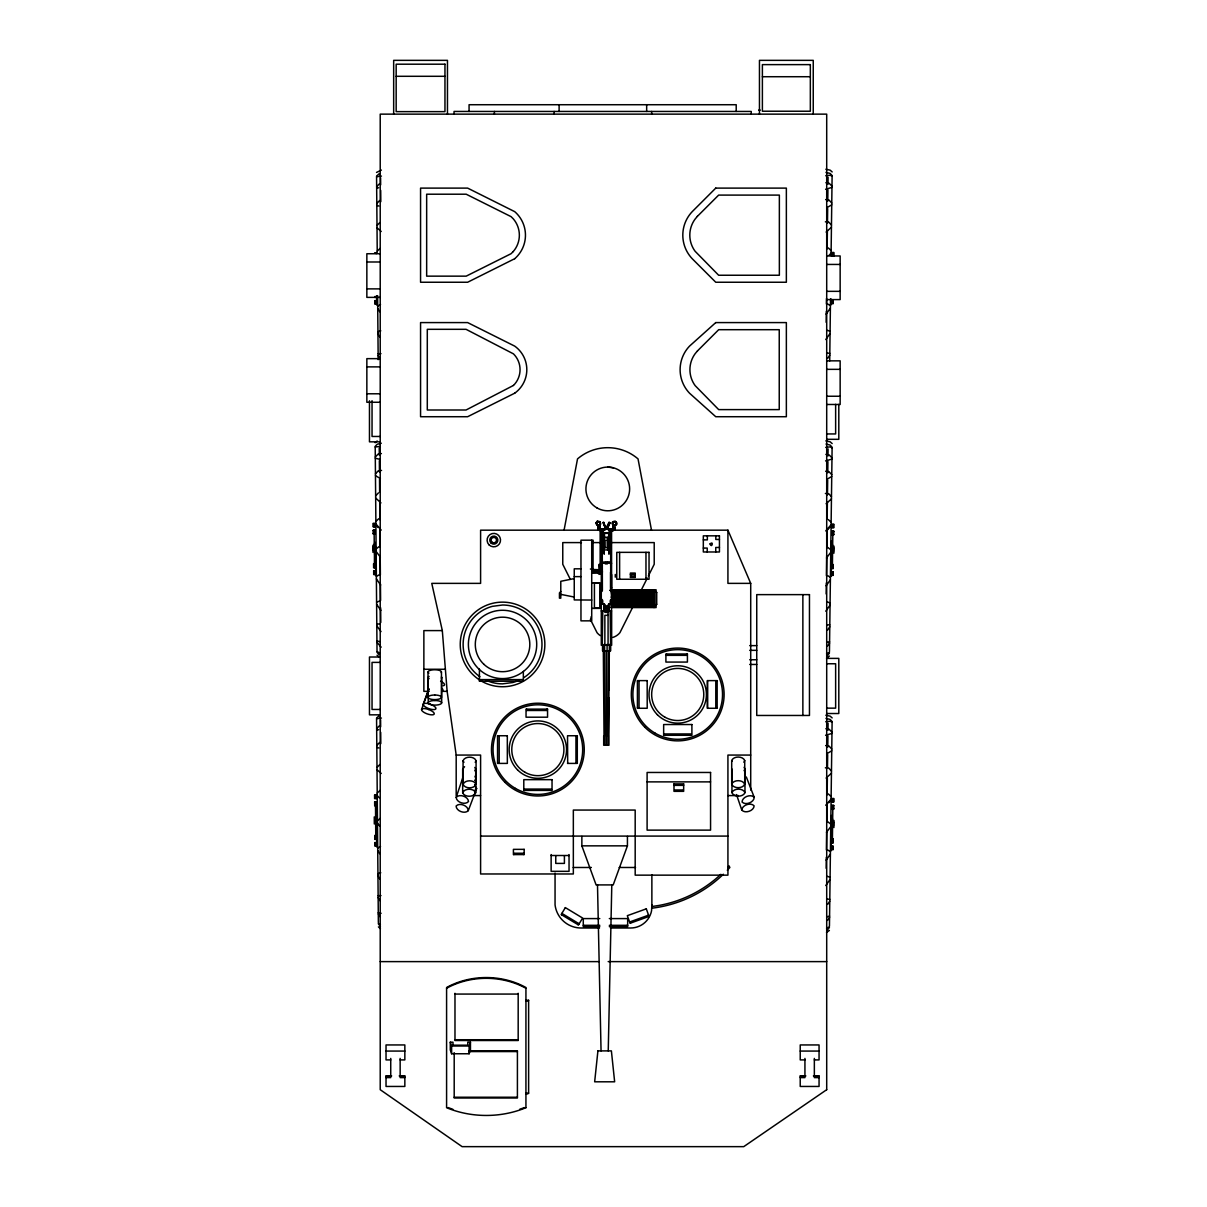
<?xml version="1.0" encoding="UTF-8"?>
<svg xmlns="http://www.w3.org/2000/svg" width="1207" height="1207" viewBox="0 0 1207 1207"><rect width="100%" height="100%" fill="white"/><g stroke="black" fill="none" stroke-linecap="round" stroke-linejoin="round"><path stroke-width="1.5" d="M601.403 573.581L601.403 532.076L600.151 532.076L600.151 566.339L600.151 573.717L601.403 573.717L599.185 573.566M602.037 562.175L601.705 531.14L601.705 562.522L611.255 562.522L611.255 531.14L609.55 530.959L614.725 529.782L615.117 525.196L613.247 524.894L612.568 528.847L600.332 528.847L599.653 524.894L597.601 525.301L598.174 529.782L603.379 530.884L602.037 531.472M602.384 572.224L601.705 563.563L602.052 590.163L600.679 591.521L600.679 599.034A2.052 2.052 0 0 1 602.731 601.071L602.731 604.149L604.722 604.42C602.806 607.996 610.154 607.996 608.253 604.405L610.229 604.149L610.229 601.071A2.052 2.052 0 0 1 612.281 599.034L612.281 591.521L610.923 590.148L610.923 564.393C615.268 559.822 593.572 563.473 605.295 562.854M606.412 735.501L606.427 650.89M605.084 547.646L607.543 547.646L607.498 540.253L605.084 540.253L605.114 547.646M607.679 549.954L607.679 539.967M607.981 549.954L607.981 537.447M610.621 644.402L610.621 650.799L602.534 650.799L602.534 644.402M610.576 572.224L610.576 590.148A1.705 1.705 0 0 0 611.949 591.822L612.281 599.034M610.923 590.163L610.923 564.393M610.908 562.175L611.255 531.14M611.587 598.25L611.587 574.517M636.421 604.662L634.822 607.061L633.977 604.692L634.384 590.208L627.534 590.268L628.953 607.091L630.552 604.692L630.673 590.223L627.534 590.268M637.371 590.148C638.247 612.16 634.565 612.371 635.078 590.178L636.104 590.132L636.919 607.046L638.035 590.193L633.66 590.238L638.035 590.193M637.869 601.237L639.197 607.061M638.503 601.282L638.91 607.061L638.654 590.117L641.943 590.178L641.656 604.647L642.939 607.061M638.986 590.163L638.88 600.286L640.344 607.015L639.997 590.117L638.986 590.163L638.971 600.226L640.072 607.046L641.656 604.647M639.846 601.282L640.253 607.061M641.702 601.192L642.501 607.03L644.055 604.647M643.21 590.283L644.342 590.178L642.727 590.163L643.044 601.192M642.954 601.237L644.282 607.061M643.587 601.282L643.995 607.061L643.738 590.117M646.499 604.632L647.54 607.015L647.193 590.117L646.183 590.163C645.021 611.828 650.332 611.934 649.14 590.178L644.749 590.223L645.549 590.283M647.043 601.282L647.45 607.061M650.135 590.283L651.252 590.178L649.638 590.163C648.491 611.511 653.787 611.708 652.595 590.178L648.219 590.223L649.14 590.178M604.722 606.759L604.722 605.839L608.237 605.839L608.253 606.759M609.55 531.14L609.882 533.343L609.55 530.959M613.412 524.819L612.568 529.028L600.332 529.028L599.487 524.819M616.792 601.297L616.777 604.752L618.135 607.136L619.447 600.362L619.478 590.283L618.814 604.752L617.441 607.136L616.566 590.268L617.788 590.148M629.36 604.767L629.632 607.091L630.235 590.163M634.988 600.301L635.078 590.178M642.622 600.286L642.637 591.898M646.092 591.898L646.499 601.192M649.562 591.898L649.879 601.237M609.882 533.343L602.821 533.343L602.821 531.472M602.821 533.343L603.168 531.14L601.705 531.14M616.913 598.657L616.943 590.253L610.651 590.238M607.725 722.344L607.83 697.902M607.8 735.501L608.237 650.89M618.044 590.268L616.355 590.268L616.309 598.657L616.339 590.148M616.355 590.268L617.562 590.268L617.743 607.136L619.161 604.722M619.478 590.283L617.592 607.136L617.109 601.297L617.848 607.061L617.984 604.737M608.871 697.902L608.569 735.501L609.384 644.402M608.932 690.374L609.233 650.89M826.176 322.314L826.327 311.315M826.418 303.983L826.493 298.476M827.142 248.898L827.383 230.567M827.474 223.235L827.67 208.539M827.761 201.162L827.911 189.876M827.972 184.354L828.077 177.263M826.176 593.965L826.327 582.966M826.418 575.633L826.689 555.431M826.78 548.099L827.021 529.737M827.157 518.723L827.383 502.218M827.474 494.885L827.67 480.19M827.761 472.812L827.911 461.527M827.972 456.005L828.077 448.913M829.707 360.938L830.507 298.883M831.065 255.597L832.106 176.373M831.246 304.662L831.321 299.2M833.705 256.186L833.75 252.459L831.925 252.504M826.176 868.316L826.327 857.317M826.418 849.969L826.659 831.608M826.78 822.435L827.021 804.073M827.142 794.9L827.353 778.394M827.489 767.396L827.67 754.541M827.761 747.148L827.911 735.878M827.972 730.341L828.077 723.249M829.45 651.629L832.106 448.023M831.08 564.65L831.246 551.207M831.291 548.234L831.382 541.113M831.246 576.312L831.321 570.866M831.336 569.553L831.397 564.091M831.548 552.444L831.623 546.982M832.408 565.359L832.815 534.022M833.449 547.525L833.388 551.524L831.563 551.584M833.901 553.198L833.992 546.107M829.45 925.965L832.106 722.374M831.08 839.001L831.246 825.558M831.291 822.586L831.382 815.449M831.246 850.663L831.321 845.202M831.336 843.889L831.397 838.427M831.548 826.795L831.623 821.333M832.408 839.695L832.815 808.373M833.449 821.861L833.388 825.875L831.563 825.92M833.901 827.549L833.992 820.458M612.477 523.959L612.356 522.193L615.54 521.469L616.702 524.562L615.117 525.437M608.237 1050.89L611.798 884.912M375.965 818.165L375.996 822.857M600.679 599.034L601.026 591.822A1.705 1.705 0 0 0 602.384 590.148L602.202 531.216L601.312 531.216L601.282 645.262L611.647 645.262L611.662 610.983L601.267 610.983M832.227 552.052L832.287 547.359M832.227 826.388L832.287 821.695M615.555 607.091L616.008 590.298L614.906 590.148M624.426 607.091L624.562 604.752M627.67 607.091L627.806 604.752M631.804 604.752L631.668 607.091L631.186 590.148M623.008 604.767L622.344 607.121L621.002 596.967M456.171 797.374C456.412 802.399 465.268 805.386 468.512 801.523C468.256 796.514 459.399 793.527 456.171 797.374L463.126 776.689M635.516 604.737L635.304 607.076L634.052 604.647M636.647 607.076L636.843 601.297M640.54 607.061L640.751 604.722M648.672 604.692L647.978 607.046L647.948 604.722M619.327 604.737L620.836 607.121L621.816 590.253L618.889 590.268L620.881 590.253L620.609 607.121L618.95 600.347M612.432 523.974L613.488 525.211A2.127 2.127 0 0 0 616.611 523.355A2.127 2.127 0 0 0 613.428 521.53A2.127 2.127 0 0 0 613.428 525.196L612.643 522.344M374.804 543.603L374.683 544.795L374.804 542.184L374.366 544.629M468.286 810.636C468.225 805.612 459.49 802.308 456.11 806.035C456.171 811.059 464.921 814.363 468.286 810.636L476.644 788.518L474.638 784.625M654.42 604.013L654.013 607.574L654.013 589.785M620.941 604.737C620.67 608.072 621.62 607.8 621.605 604.737M374.457 547.601L374.849 545.428M375.905 815.223L375.679 816.385L375.905 815.193M625.633 604.782L626.071 607.106L626.433 601.312L627.278 607.061L628.817 604.677M564.076 530.175L577.519 458.901A46.424 46.424 0 0 1 638.035 458.901L651.493 530.175M635.863 604.616L635.576 607.046M647.842 607.03L648.461 590.117M649.426 604.586L649.668 607.015L650.422 604.601L650.724 607.046M625.588 604.677L623.974 607.076L625.09 604.632L624.396 590.223L626.75 590.178L627.534 607.046M627.866 590.208L627.821 607.061L626.342 604.707M630.326 604.707L631.367 607.091L632.317 604.632M631.306 600.317C634.173 619.478 633.947 592.32 633.796 590.148M832.196 555.175L832.076 554.058M832.196 829.511L832.076 828.409M613.714 601.388L614.861 607.136L615.6 590.238L612.869 590.329L613.292 604.782L614.438 607.061L612.794 604.707M629.601 607.061L630.175 604.647M615.811 604.752L614.876 607.166L615.464 604.707M463.066 760.682C464.891 755.989 474.245 755.989 476.071 760.682L476.071 784.324C474.245 789.001 464.891 789.001 463.066 784.324L463.066 760.682L463.926 762.371M474.819 767.411L475.694 769.1L475.694 792.743C473.853 797.42 464.499 797.42 462.673 792.743L462.673 769.1L464.574 766.701M463.066 784.324C464.891 779.631 474.245 779.631 476.071 784.324M462.673 792.743C464.499 788.065 473.853 788.065 475.694 792.743M476.071 760.682L475.211 762.371M475.694 769.1L474.819 770.79M731.698 760.546C733.539 755.869 742.893 755.869 744.719 760.546L744.719 784.188C742.893 788.865 733.539 788.865 731.698 784.188L731.698 760.546L731.925 761.421M731.698 784.188C733.539 779.511 742.893 779.511 744.719 784.188M731.955 792.637C733.781 787.96 743.135 787.96 744.975 792.637C743.135 797.314 733.781 797.314 731.955 792.637L731.955 768.995M744.719 760.546L743.844 762.236M744.1 767.305L744.975 768.995L744.1 770.685M597.737 525.784L596.167 522.782L597.224 521.394L600.241 522.269L599.457 525.241M624.547 590.314C628.228 590.102 615.57 590.495 623.597 590.193C623.717 612.055 628.093 612.251 626.75 590.178M622.721 590.178L623.068 607.106L623.597 590.193M616.46 604.722L615.163 607.061L616.717 604.677M628.575 604.722L627.987 607.061M607.966 525.543L608.826 522.465L607.8 525.965M641.475 604.692L640.645 607.03L641.264 590.117M623.808 604.662L622.344 607.136M623.687 601.222L623.974 600.256L624.291 607.046M621.575 601.282L621.439 590.223L623.959 590.148M626.207 607.091L627.202 590.148C632.393 590.223 623.4 590.419 627.202 590.148M615.117 528.138L612.568 530.733M611.949 597.706L611.949 590.374L653.213 590.374L653.213 606.849L611.949 606.849L612.583 590.193L613.654 590.148L613.684 598.536M645.383 601.207L645.685 590.178L641.294 590.223L642.094 590.283M630.476 601.222L630.492 604.662L631.91 607.076L632.815 604.677L632.543 590.148L631.291 590.253L632.604 607.061L634.158 604.677L634.128 601.237M637.869 604.677L639.438 607.046L640.298 601.207M642.954 604.677L644.523 607.046L645.217 601.252L645.157 604.632L646.665 607.03L647.495 601.207M648.612 604.632L650.09 607.046L650.98 604.647M611.24 607.166L612.04 601.342M452.987 1045.292L452.987 1042.199L450.286 1042.199L450.286 1049.939L451.629 1053.756L469.116 1053.756L469.116 1046.016L470.458 1042.199L467.773 1042.199L467.773 1045.292M469.116 1053.756L470.458 1049.939L470.458 1042.199M423.265 704.149L428.817 688.88M421.575 709.399L428.998 689.046M627.429 836.436L627.429 845.851L613.201 884.912L596.107 884.912L581.865 845.851L581.865 836.436M608.826 522.646L609.897 522.978L607.845 527.55L605.114 527.414L603.274 522.284L604.994 525.543M607.845 527.55L609.897 522.812M633.298 606.005L619.915 632.694A14.831 14.831 0 0 1 612.779 637.447M640.826 590.977L646.68 579.3M648.355 575.965L654.209 564.288L654.209 542.592L611.285 542.592M610.576 564.393L611.255 563.563M561.587 914.77L562.281 913.624M578.047 924.713L578.741 923.551M830.054 333.479L825.799 339.559M830.054 605.129L825.799 611.21M830.054 879.465L825.799 885.546M597.148 521.243L596.545 524.426M827.73 358.343L829.782 355.084M827.73 629.994L829.782 626.735M827.73 904.345L829.782 901.071M830.386 308.102L826.131 314.167M830.386 579.752L826.131 585.817M830.386 854.103L826.131 860.169M827.519 646.077L829.571 643.09M827.519 920.428L829.571 917.441M476.644 788.518L475.241 789.785M830.748 552.338L826.493 557.996M830.748 826.689L826.493 832.332M597.299 521.53A2.127 2.127 0 0 1 600.482 523.355A2.127 2.127 0 0 1 597.299 525.196A2.127 2.127 0 0 1 597.299 521.53L596.167 522.782M656.714 604.315L654.405 606.095L654.405 590.691L656.714 592.456L656.714 604.315L654.405 606.095M607.664 526.101L606.487 526.931L605.16 525.784M827.383 655.612L829.435 653.108M827.383 929.948L829.435 927.444M825.769 530.929L831.11 524.758M825.769 805.265L831.11 799.094M376.795 203.53L379.617 200.528M375.452 473.838L378.274 470.836L381.548 470.428M376.795 745.488L379.617 742.486M827.746 529.647L829.978 527.021M828.862 802.685L831.095 800.06M376.644 186.647L379.466 183.826M375.302 456.955L378.123 454.119L381.397 453.56M376.644 728.606L379.466 725.769M376.991 225.528L379.813 222.571M375.649 495.836L378.47 492.878M376.991 767.486L379.813 764.529M829.058 255.341L831.11 253.108M560.787 591.46L559.445 592.924L559.445 598.174L560.787 598.174L560.787 581.291L574.245 578.591M727.836 867.184L729.058 865.902L729.843 867.486A123.883 123.883 0 0 1 727.308 870.247M376.554 176.041L379.375 173.582M375.211 446.349L377.203 444.251L381.306 443.225M376.554 717.999L379.375 715.54M826.116 232.076L831.442 227.233M826.116 503.726L831.442 498.883M826.116 778.077L831.442 773.219M603.153 529.088L603.334 533.011L603.334 528.922M377.218 251.147L380.039 248.446M375.875 521.454L378.696 518.754M377.218 793.105L380.039 790.404M829.39 656.065L826.523 658.147M829.39 930.416L826.523 932.498M376.524 172.435L381.397 170.066M375.181 442.728L377.172 440.993M378.938 546.696L376.116 548.944M380.296 818.346L377.459 820.594M646.183 590.163L646.892 590.283M649.638 590.163L650.362 590.283M642.727 590.163L643.437 590.283M826.795 207.755L831.729 204.828M826.795 479.405L831.729 476.478M826.795 753.756L831.729 750.814M380.537 304.481L377.7 306.14M379.194 574.788L376.358 576.448M380.537 846.439L377.7 848.099M607.453 526.373L605.793 526.584M829.45 652.444L826.584 653.847M829.45 926.78L826.584 928.183M474.683 780.446L476.041 779.119L475 776.252M380.778 330.839L377.927 331.774M379.42 601.146L376.584 602.082M380.778 872.797L377.927 873.732M600.347 522.209L599.607 525.467L600.739 523.989M376.554 176.705L381.442 176.101M375.211 447.012L380.099 446.409M376.554 718.663L381.442 718.059M825.603 189.273L831.955 187.417M825.603 460.923L831.955 459.082M825.603 735.259L831.955 733.418M645.911 607.046L645.851 590.117M380.974 353.636L378.123 353.787M379.632 623.944L376.78 624.094M380.974 895.594L378.123 895.745M829.586 641.822L826.72 642.456M829.586 916.158L826.72 916.807M618.361 590.314L620.881 590.148M630.114 590.193L634.384 590.208M639.438 607.046L639.755 601.161M644.523 607.046L645.006 590.117M629.601 921.997L648.581 915.178M603.274 522.45L604.134 522.465M616.686 522.722L616.355 524.381M641.943 590.178L637.552 590.223L638.654 590.117M645.685 590.178L644.553 590.283M652.595 590.178L651.478 590.283M612.568 530.884L613.639 530.597M616.008 590.298L614.227 590.314M616.943 590.208L615.676 590.314M379.783 641.641L376.931 640.977M381.125 913.292L378.274 912.628M651.871 906.532L658.992 905.446A122.224 122.224 0 0 0 720.866 874.321M832.196 545.519L832.121 543.029L832.558 545.458M832.196 819.855L832.121 817.365L832.558 819.809M624.396 590.223L627.006 590.238M825.769 175.754L830.099 175.226L832.106 176.207M825.769 447.405L830.099 446.877L832.106 447.857M825.769 721.741L830.099 721.213L832.106 722.193M829.797 353.274L826.961 353.108M829.797 624.924L826.961 624.758M829.797 899.275L826.961 899.109M376.659 187.93L378.666 187.794M375.317 458.222L380.22 459.429M376.659 729.873L378.666 729.752M635.576 590.298L636.029 590.148M639.469 590.283L639.921 590.117M646.665 590.283L647.118 590.117M648.008 590.283L648.898 590.238M615.51 590.359L612.869 590.329M591.777 573.25L598.28 573.069M831.91 253.048L833.75 253.002M831.895 254.375L833.72 254.315M831.879 255.688L833.705 255.643M831.306 300.075L833.132 300.03L833.086 303.742L831.261 303.802M831.276 301.976L833.102 301.931M831.261 303.274L833.086 303.229M831.925 524.155L833.75 524.11L833.705 527.836L831.879 527.881M831.91 524.698L833.75 524.653M831.895 526.026L833.72 525.965M831.879 527.338L833.705 527.293M831.834 530.989L833.66 530.944L833.615 534.927L831.774 534.973M831.834 531.261L833.66 531.216M831.804 532.845L833.645 532.8M831.789 534.173L833.615 534.113M831.789 534.445L833.615 534.384M831.789 534.716L833.615 534.671M831.608 547.857L833.449 547.812M831.608 548.4L833.433 548.355M831.593 549.713L833.418 549.668M831.578 551.026L833.403 550.98M831.397 564.574L833.222 564.529L833.177 568.633L831.336 568.678M831.397 564.967L833.222 564.906M831.382 565.132L833.222 565.042M831.382 565.48L833.207 565.434L831.382 565.525M831.367 566.46L833.207 566.355M831.367 566.852L833.192 566.747M831.351 567.758L833.192 567.682M833.177 568.059L831.351 568.15L833.177 568.241M831.306 571.726L833.132 571.68L833.086 575.392L831.261 575.452M831.291 572.299L833.132 572.193M831.276 573.627L833.102 573.581M831.261 574.924L833.086 574.879M831.925 798.506L833.75 798.461L833.705 802.172L831.879 802.217M831.91 799.049L833.75 799.004M831.895 800.362L833.72 800.316M831.879 801.674L833.705 801.629M831.834 805.341L833.66 805.28L833.615 809.278L831.774 809.324M831.834 805.597L833.66 805.552M831.819 805.869L833.66 805.823M831.804 807.181L833.645 807.136M831.789 808.509L833.615 808.449M831.789 808.781L833.615 808.72M831.789 809.052L833.615 809.007M831.608 822.193L833.449 822.148M831.608 822.736L833.433 822.691M831.593 824.064L833.418 824.004M831.578 825.377L833.403 825.332M831.397 838.91L833.222 838.865L833.177 842.969L831.336 843.014M833.222 839.257L831.397 839.438L833.222 839.423M831.382 839.861L833.207 839.77M831.367 840.796L833.207 840.691M831.367 841.188L833.192 841.083M831.351 842.109L833.192 842.018M831.351 842.456L833.177 842.411L831.351 842.622M831.306 846.062L833.132 846.016L833.086 849.743L831.261 849.788M831.291 846.635L833.132 846.545M831.276 847.963L833.102 847.918M622.903 597.043L625 596.997M623.159 602.715L625.256 602.67L625.12 599.834M633.313 597.012L635.817 596.952M636.934 596.997L639.423 596.952M640.842 596.982L643.316 596.937L643.376 602.595M644.583 596.982L647.058 596.937L647.118 602.595L640.887 602.64L640.872 599.804M648.023 596.982L650.513 596.937L650.573 602.595L648.084 602.64L648.053 599.804M651.493 596.982L653.983 596.937M628.711 602.655L626.297 602.7L626.131 597.027M632.302 602.64L629.813 602.685L629.752 599.849M654.043 602.595L651.554 602.64L651.524 599.804M618.437 597.088L620.202 597.043M618.452 602.761L620.217 602.731L620.217 599.894M611.255 597.103L613.729 597.073M617.471 597.058L614.997 597.088L615.087 602.746L617.577 602.715L617.516 599.894M613.835 602.746L611.346 602.776L611.3 599.939M620.956 590.253L621.846 590.253M396.168 76.297L444.961 76.297M762.386 76.72L810.335 76.72M758.63 110.109L760.244 110.109M380.296 253.742L366.853 253.742L366.853 297.375L380.296 297.375M826.704 255.959L840.147 255.959L840.147 299.592L826.704 299.592M366.853 261.994L380.296 261.994M826.704 264.439L840.147 264.439M366.853 288.88L380.296 288.88M826.704 291.34L840.147 291.34M380.296 358.645L366.853 358.645L366.853 402.263L380.296 402.263M826.704 360.848L840.147 360.848L840.147 404.481L826.704 404.481M366.853 366.883L380.296 366.883M826.704 369.342L840.147 369.342M366.853 393.784L380.296 393.784M826.704 396.243L840.147 396.243M826.704 433.947L835.636 433.947L835.636 404.36M380.22 436.466L372.043 436.466L372.043 400.694M826.704 439.318L838.805 439.318L838.805 404.405M380.22 441.837L369.463 441.837L369.463 400.799M598.642 530.175L480.597 530.175L480.597 583.373L431.774 583.373L442.32 630.597L447.133 691.339L456.186 755.069L456.186 795.579M613.639 530.175L727.927 530.175L750.709 583.373L750.709 790.057M609.897 531.472L610.908 531.472M603.153 533.011L609.716 533.011L609.55 528.922L609.55 533.011M604.088 537.447L608.75 537.447M603.922 537.537L609.701 537.688L608.947 540.555M608.947 539.122L609.701 539.122M719.447 539.469L715.811 539.469L715.811 535.833M703.319 539.876L707.347 539.876L707.347 535.833M608.841 541.219L610.033 541.219L610.033 544.538L608.841 544.538M591.717 541.521L593.059 541.521M608.841 541.852L610.033 541.852M581.427 542.592L562.764 542.592L562.764 564.288L570.292 579.3M592.622 542.592L600.09 542.592M608.841 542.878L610.033 542.878M608.841 543.904L610.033 543.904M719.447 547.465L715.751 547.465L715.751 551.976M703.319 548.069L707.227 548.069L707.227 551.976M604.088 549.954L608.75 549.954L608.796 533.313M607.332 562.854L611.255 562.854M580.959 568.814L574.245 568.814L574.245 599.924L591.717 600.045M590.374 569.025L593.059 569.116M598.355 570.232L599.185 570.232M598.355 570.67L599.185 570.67M591.777 571.696L598.28 571.696M598.355 571.68L599.185 571.68M598.355 572.676L599.185 572.676M598.355 573.069L599.924 573.219M630.371 574.396L635.214 574.396M630.522 576.056L635.063 576.056L635.063 577.399M574.245 576.629L580.959 576.629M630.371 577.399L635.214 577.399L635.214 573.053L630.371 573.053L630.522 577.399M646.273 577.912L647.118 577.912M591.717 582.845L599.788 582.845L599.788 608.388L591.717 608.388M595.76 583.222L599.788 583.222M750.709 583.373L727.927 583.373L727.927 530.175M601.312 587.658L602.202 587.658M611.572 587.658L610.682 587.658L610.682 531.216L611.572 531.216L611.587 598.385M611.149 589.785L656.095 589.785L656.095 607.574L611.149 607.574M656.714 592.456L654.405 590.691M601.312 604.224L603.862 604.224M608.962 604.224L611.511 604.224M603.802 607.543L609.037 607.528M595.76 608.026L599.788 608.026M604.149 608.132L608.63 608.132L608.63 609.218L604.149 609.218M608.072 612.371L604.858 612.371L604.858 610.983M608.072 615.314L604.858 615.314L604.858 645.262M442.32 630.597L423.868 630.597L423.868 691.339L429.224 691.339M749.743 645.624L756.744 645.624M749.743 650.332L756.744 650.332M609.309 650.89L603.334 650.89L604.028 735.501M380.22 657.015L369.463 657.015L369.463 714.831L380.22 714.831M826.704 658.388L838.805 658.388L838.805 713.518L826.704 713.518M749.743 659.746L756.744 659.746M380.22 662.387L372.043 662.387L372.043 709.46L380.22 709.46M826.704 663.759L835.636 663.759L835.636 708.147L826.704 708.147M749.743 664.453L756.744 664.453M423.868 669.266L445.383 669.266M637.417 681.035L639.046 681.035L639.046 707.845L637.417 707.845M717.154 681.231L715.796 681.231L715.796 707.649L717.154 707.649M441.762 691.339L447.133 691.339M497.556 736.179L499.185 736.179L499.185 762.975L497.556 762.975M577.293 736.361L575.95 736.361L575.95 762.794L577.293 762.794M456.186 755.069L480.597 755.069L480.597 873.974L573.34 873.974L573.34 810.063L635.184 810.063L635.184 875.15L727.927 875.15L727.927 755.069L750.709 755.069M567.531 763.412L577.293 763.412L577.293 735.742L567.531 735.742L567.697 763.412M647.103 781.88L710.561 781.88M673.989 783.901L683.66 783.901M673.989 785.365L683.66 785.365M473.084 795.579L480.597 795.579M727.927 795.579L738.367 795.579M480.597 836.089L727.927 836.089M581.865 845.851L627.429 845.851M551.131 855.507L569.04 855.507M573.204 867.486L591.355 867.486M619.191 867.486L635.531 867.486M599.788 918.587L583.283 918.587L583.283 926.659L599.788 926.659M609.324 918.587L627.67 918.587L627.67 926.659L609.324 926.659M583.283 925.316L599.788 925.316M609.324 925.316L627.67 925.316M599.472 928.002L581.14 928.002A26.267 26.267 0 0 1 555.054 904.873L555.054 873.099M610.47 928.002L630.627 928.002A21.319 21.319 0 0 0 651.569 910.727L651.871 904.873M380.22 961.617L598.747 961.617M608.177 961.617L826.704 961.617M454.979 994.07L518.18 994.07M525.935 1000.286L528.621 1000.286L528.621 1093.18A2.173 1.237 0 0 1 525.935 1093.934M454.979 1039.74L518.18 1039.74M452.987 1045.187L467.773 1045.187M450.286 1042.199L451.629 1046.016L469.116 1046.016M469.07 1050.799L517.411 1050.799L517.411 1098.008L454.194 1098.008L454.194 1052.655M386.029 1051.071L404.843 1051.071M800.226 1051.071L819.055 1051.071M469.07 1051.569L517.411 1051.569M390.736 1059.912L386.029 1059.912L386.029 1044.945L404.843 1044.945L404.843 1059.912L400.151 1059.912M804.933 1059.912L800.226 1059.912L800.226 1044.945L819.055 1044.945L819.055 1059.912L814.348 1059.912M391.672 1075.905L386.029 1075.905L386.029 1086.451L404.843 1086.451L404.843 1075.905L399.2 1075.905M805.869 1075.905L800.226 1075.905L800.226 1086.451L819.055 1086.451L819.055 1075.905L813.397 1075.905M386.029 1076.101L390.736 1076.101M400.151 1076.101L404.843 1076.101M800.226 1076.101L804.933 1076.101M814.348 1076.101L819.055 1076.101M386.029 1077.61L390.736 1077.61L390.736 1058.403M404.843 1077.61L400.151 1077.61L400.151 1058.403M800.226 1077.61L804.933 1077.61L804.933 1058.403M819.055 1077.61L814.348 1077.61L814.348 1058.403M525.935 1093.18L528.621 1093.18M454.194 1097.238L517.411 1097.238M617.562 590.268L618.814 590.283M619.116 590.268L616.536 590.253M609.686 590.404L612.266 590.314L612.432 598.642M591.777 570.126L598.28 570.292M376.433 253.002L374.592 252.957L376.433 253.561M376.81 296.605L374.985 296.515L374.985 297.465L376.825 297.525M374.985 296.907L376.81 297.133M376.84 300.573L375.015 300.528L375.045 304.239L376.886 304.3M375.015 301.041L376.856 301.147M375.03 302.353L376.856 302.399M375.03 302.414L376.871 302.474M375.045 303.666L376.871 303.772M375.075 523.31L373.25 523.265L373.28 526.976L375.121 527.037M373.25 523.808L375.09 523.853M373.265 525.12L375.09 525.181M373.28 526.433L375.105 526.493M375.136 530.145L373.31 530.099L373.34 534.082L375.181 534.128M373.31 530.356L375.151 530.416M373.31 530.627L375.151 530.688M373.325 531.94L375.151 532M373.34 533.268L375.166 533.328M373.34 533.524L375.166 533.6M373.34 533.811L375.181 533.871M373.461 546.952L375.286 547.012M373.461 547.51L375.302 547.556L375.332 551.599M373.476 548.823L375.302 548.868M373.491 550.136L375.317 550.181M375.317 550.739L373.491 550.679L373.461 546.665M375.437 563.729L373.612 563.669L373.642 567.773L375.468 567.833M373.612 564.061L375.437 564.288M373.612 564.589L375.452 564.68M373.627 565.887L375.452 566.008M373.642 566.822L375.468 566.913M373.642 567.215L375.468 567.305M373.642 567.381L375.468 567.441M375.498 570.881L373.672 570.836L373.702 574.547L375.528 574.607M373.672 571.349L375.513 571.454M373.687 572.646L375.513 572.782M373.702 573.974L375.528 574.079M376.433 794.96L374.592 794.915L374.623 798.627L376.463 798.687M374.608 795.458L376.433 795.504M374.608 796.771L376.448 796.831M374.623 798.083L376.448 798.144M376.493 801.795L374.653 801.75L374.698 805.733L376.524 805.778M374.653 802.006L376.493 802.067M374.668 802.278L376.493 802.338M374.668 803.59L376.509 803.651M374.683 804.918L376.509 804.978M374.683 805.175L376.524 805.235M374.683 805.461L376.524 805.522M376.629 818.663L374.804 818.602L374.834 822.329L376.675 822.389M374.804 819.161L376.644 819.206M374.819 820.473L376.659 820.519M374.834 821.786L376.659 821.831M376.78 835.38L374.955 835.319L374.985 839.423L376.825 839.484M374.955 835.712L376.78 835.772L374.955 835.847M374.955 836.24L376.795 836.33M374.97 837.145L376.795 837.266M374.97 837.537L376.81 837.658M374.985 838.865L376.81 838.956M374.985 839.046L376.81 839.091M376.84 842.531L375.015 842.486L375.045 846.198L376.886 846.258M375.03 844.297L376.871 844.432M375.045 845.624L376.871 845.73M591.777 569.448L598.28 569.689L598.28 573.597M379.888 653.017L377.022 651.599M638.895 590.223L639.695 590.283M635.003 590.238L635.802 590.298M631.291 590.253L632.453 590.148M623.446 590.314L619.04 590.148M614.574 590.314L615.132 598.536M646.665 607.03L646.952 601.161M643.225 607.03L643.497 601.161M825.377 221.816L828.666 222.058L831.472 225.03M825.377 493.467L828.666 493.708L831.472 496.68M825.377 767.803L828.666 768.059L831.472 771.017M613.835 607.091L612.779 601.267M633.162 607.061L633.886 601.282M615.872 607.061L616.204 601.192M825.663 199.593L828.953 200.015L831.759 203.017M825.663 471.243L828.953 471.665L831.759 474.683M825.663 745.579L828.953 746.017L831.759 749.019M607.785 467.079L613.443 467.818M602.731 604.149L604.722 604.42M625.437 607.106L625.618 590.178M825.89 182.74L829.164 183.313L831.97 186.15M825.89 454.39L829.164 454.964L831.97 457.8M825.89 728.726L829.164 729.3L831.97 732.136M560.787 594.372L574.245 597.058M826.026 172.39L830.129 173.431L832.106 175.543M826.026 444.04L830.129 445.081L832.106 447.193M826.026 718.391L830.129 719.432L832.106 721.53M825.86 169.221L830.175 170.172L832.166 171.937M830.084 331.261L827.248 330.311M825.86 440.872L830.175 441.837L832.166 443.588M830.084 602.912L827.248 601.961M825.86 715.223L830.175 716.173L832.166 717.924M830.084 877.263L827.248 876.312M597.782 525.196L598.31 529.707L600.332 530.884M599.321 530.461L600.332 530.733M609.897 522.978L609.248 522.148M376.81 205.326L378.832 206.05M375.468 475.633L380.386 478.591M376.81 747.284L378.832 748.008M830.416 305.643L827.595 303.968M830.416 577.293L827.595 575.618M830.416 851.629L827.595 849.954M561.874 913.382L579.149 923.793M378.364 923.249L380.401 924.637M377.006 227.731L381.216 231.488M375.664 498.038L380.959 502.912M377.006 769.689L381.216 773.446M830.778 549.788L827.957 547.525M830.778 824.14L827.957 821.861M381.156 647.178L376.946 642.26M828.319 247.933L831.14 250.649M828.319 519.583L831.14 522.299M828.319 793.919L831.14 796.635M377.052 655.235L379.089 657.091M378.41 926.885L380.431 928.741M375.89 523.913L381.201 530.114M377.248 795.564L379.27 797.812M381.02 631.593L376.795 625.89M375.905 524.879L378.123 527.504M377.037 652.263L379.058 654.782M378.379 923.913L380.416 926.433M605.522 526.554L604.994 525.362M380.839 610.38L376.614 604.285M380.371 557.166L376.146 551.508M380.612 585.003L376.388 578.922M377.489 823.159L379.526 825.95M754.209 797.299C750.799 793.602 742.079 796.982 742.064 802.006C745.473 805.718 754.194 802.338 754.209 797.299L746.318 776.961M378.289 913.91L380.326 916.898M741.792 810.063C745.036 813.91 753.892 810.893 754.119 805.869C750.875 802.036 742.018 805.054 741.792 810.063L736.511 794.568M377.731 308.615L379.767 311.783M377.731 850.573L379.767 853.741M378.138 355.597L380.19 358.871M378.138 897.54L380.19 900.814M377.957 333.992L379.994 337.326M377.957 875.935L379.994 879.284M590.359 619.342L597.058 632.694A14.831 14.831 0 0 0 600.271 635.591M603.062 522.812L605.114 527.55M648.144 915.328L648.597 916.596M630.054 921.846L630.507 923.114M649.954 604.632L650.769 607.03M635.395 604.647L636.919 607.046L637.568 601.267M623.25 604.662L624.14 607.091L623.672 604.752M628.319 604.677L629.315 607.061L629.028 590.163M624.819 604.782L625.528 607.121L624.924 604.677M462.673 769.1L462.885 769.975M628.5 604.767L629.073 607.106M374.698 554.315L374.532 553.651M376.041 825.965L375.875 825.301M632.242 604.752L632.724 607.091M630.899 604.752L631.367 607.091M621.786 600.286L622.556 607.106L622.103 604.798M620.594 604.752L621.062 607.091M635.938 604.737L636.345 607.076M634.595 604.737L635.003 607.076M619.915 604.737L620.323 607.121L619.659 590.268M374.653 551.207L374.426 549.773L374.426 564.514M611.346 591.566L611.768 595.126M649.426 601.161L649.321 590.117M642.743 607.015L642.396 590.117M635.093 607.03L634.867 601.177M632.679 604.616L632.86 607.046L633.117 601.312M615.419 607.046L615.208 601.192M610.727 600.317L610.772 604.722M597.495 884.912L601.056 1050.89M635.848 599.788L635.893 602.625L633.388 602.67L633.358 599.834M627.987 597.012L628.017 599.834M627.233 596.952L627.278 599.788M628.153 593.678L628.228 600.392M644.598 599.804L644.629 602.64M639.454 599.773L639.484 602.61L636.994 602.655L636.964 599.819M611.843 598.778L611.768 590.389L611.723 604.737M611.662 601.388L611.693 604.828M380.582 177.776L380.658 184.867M380.703 190.404L380.809 201.675M379.239 448.084L379.315 455.175M379.36 460.697L379.451 471.982M379.526 479.36L379.632 492.23M379.722 501.403L379.873 519.734M379.964 528.907L380.13 547.269M380.205 556.457L380.371 574.819M380.446 583.977L380.597 600.482M380.658 607.83L380.793 622.51M376.569 176.871L377.233 252.323M377.61 295.624L378.183 359.656M376.81 295.7L376.825 298.401M376.84 299.713L376.886 305.175M380.582 719.734L380.658 726.825M380.703 732.347L380.809 743.633M375.211 447.178L377.022 650.784M375.95 547.344L375.981 550.437M375.633 550.377L375.754 563.805M375.437 563.247L375.483 568.708M375.498 570.021L375.543 575.467M376.569 718.829L378.364 922.435M376.825 803.877L376.961 819.04M376.991 822.027L377.097 835.455M374.14 533.177L374.276 547.495M376.509 804.36L376.524 806.382M376.629 817.788L376.675 823.249M376.78 834.897L376.825 840.359M376.84 841.671L376.886 847.118M375.498 804.828L375.769 836.164M372.918 545.262L372.978 552.353M374.261 816.913L374.321 824.004M614.393 590.223L614.574 607.121L614.589 604.828M613.428 590.374L613.473 598.763M613.231 590.253L614.303 607.136L613.337 601.312M604.994 735.501L604.586 644.402M651.931 590.117L651.011 607.015L650.664 590.117M652.127 601.252L651.433 607.046L651.403 601.282M616.717 590.193L616.732 598.581M612.583 590.193L612.598 598.581M634.761 590.132L634.761 600.196M813.246 114.137L813.246 60.35L759.459 60.35L759.459 114.137M802.866 594.629L802.866 715.464M751.237 114.137L751.237 111.451L454.043 111.451L454.043 114.137M744.975 768.995L744.975 792.637M736.21 111.451L736.21 104.722L469.07 104.722L469.07 111.451M707.558 680.612L707.558 708.268M691.279 735.289L691.279 733.947L664.272 733.947L664.272 735.289M686.783 653.998L686.783 655.341L666.52 655.341L666.52 653.998M683.66 783.856L683.66 791.339L673.989 791.339L673.989 783.856M682.951 791.339L682.951 789.982L674.713 789.982L674.713 791.339M651.871 874.773L651.871 908.192A123.883 123.883 0 0 0 723.355 874.245M651.659 111.451L651.659 114.137M646.665 104.722L646.665 111.451M645.971 552.353L645.971 579.254M627.202 925.316L627.202 926.659M619.613 552.353L619.629 579.254M615.268 574.457L615.268 577.157M611.994 589.967L611.994 598.687M611.994 602.157L611.994 607.393M611.511 603.696L611.511 610.998M610.636 645.262L610.139 610.983M610.304 644.402L610.304 650.799M608.962 533.343L608.962 554.179L608.66 533.343M608.962 603.772L609.037 611.21L603.802 611.21L603.862 603.772M608.947 736.089L608.947 745.247L603.696 745.247L603.696 736.089M608.735 610.968L608.735 607.212L603.922 607.212L603.922 610.968M608.072 610.983L608.072 645.262M608.011 736.089L608.011 745.247M607.679 537.447L607.815 549.954M607.543 540.253L607.543 547.646M607.332 562.522L607.332 563.88L605.295 563.88L605.295 562.522M607.091 644.402L607.091 650.799M606.412 736.089L606.412 745.247M604.798 736.089L604.798 745.247M604.481 533.313L604.481 537.462M604.164 533.313L604.209 554.179L603.953 533.313M602.776 610.983L602.263 645.262M602.851 644.402L602.851 650.799M599.924 573.566L599.185 564.273L599.185 574.396M594.417 582.845L594.417 608.388M593.059 569.81L593.059 540.178L580.959 540.178L580.959 620.851L591.717 620.851L591.717 540.178M591.083 616.807L591.083 620.851M583.766 925.316L583.766 926.659M569.04 854.556L569.04 871.333L551.131 871.333L551.131 854.556M564.408 856.05L564.408 863.412L555.763 863.412L555.763 856.05M559.113 104.722L559.113 111.451M554.134 111.451L554.134 114.137M551.418 790.419L551.418 789.076L524.411 789.076L524.411 790.419M546.937 709.128L546.937 710.485L526.659 710.485L526.659 709.128M523.808 854.586L523.808 853.243L513.79 853.243L513.79 854.586M523.34 671.364L523.34 681.231L479.405 681.231L479.405 669.266M523.114 681.231L523.114 679.601L479.647 679.601L479.647 681.231M518.18 993.301L518.18 1040.509L454.979 1040.509L454.979 993.301M494.387 111.451L494.387 114.137M451.629 1046.016L451.629 1053.756M447.465 114.137L447.465 60.35L393.663 60.35L393.663 114.137M441.671 677.549L441.671 702.821M441.46 672.027L441.46 697.299M428.229 677.549L428.229 702.821M428.002 672.027L428.002 697.299M524.396 1107.558A88.307 72.616 0 0 1 519.689 1109.278M452.836 1109.278A88.307 72.616 0 0 1 448.129 1107.558M446.59 988.277A71.062 58.434 0 0 1 525.935 988.277M528.621 1000.286A2.173 1.237 0 0 1 525.935 1001.056M523.717 677.7A39.424 39.424 0 0 0 502.55 605.009L492.35 606.352A39.424 39.424 0 0 0 479.948 676.735M519.221 680.16A39.424 39.424 0 0 1 512.749 682.513L502.55 683.856A39.424 39.424 0 0 1 485.878 680.16M429.119 678.696A6.729 2.293 0 0 1 429.119 676.403M441.445 676.946A6.729 2.293 0 0 1 441.445 678.138M441.219 672.631A6.729 2.293 0 0 0 434.731 669.734L432.996 669.81A6.729 2.293 0 0 0 428.907 673.174M442.411 688.865A6.729 2.293 20 0 1 442.441 690.736M440.615 681.201A6.729 2.293 20 0 1 443.301 685.757M597.918 1050.89L594.659 1081.804L614.65 1081.804L611.391 1050.89L597.918 1050.89M710.063 543.904C711.723 549.034 714.061 540.283 710.063 543.904M565.344 907.619L561.18 914.529L578.455 924.954L582.619 918.044L565.344 907.619M604.088 529.435L604.692 530.265L604.088 529.435M608.177 529.435L608.781 530.265L608.177 529.435M697.374 216.37L695.081 219.101A27.112 27.112 0 0 0 695.081 251.237L718.648 275.241L779.36 275.241L779.36 195.096L718.648 195.096L697.374 216.37M697.465 350.92L695.172 353.651A27.007 27.007 0 0 0 695.172 385.652L718.693 409.611L779.239 409.611L779.239 329.692L718.693 329.692L697.465 350.92M513.231 251.569L511.089 253.696L466.189 276.147L426.659 276.147L426.659 194.206L466.189 194.206L511.089 216.656L513.231 218.784A25 25 0 0 1 513.231 251.569M715.751 188.111L692.215 211.647A34.128 34.128 0 0 0 692.215 258.705L715.751 282.242L786.361 282.242L786.361 188.111L715.751 188.111M715.751 322.586L689.529 346.122A34.128 34.128 0 0 0 689.529 393.195L715.751 416.717L786.361 416.717L786.361 322.586L715.751 322.586M513.458 385.44L466.053 410.003L427.293 410.003L427.293 329.315L466.053 329.315L513.458 353.862A22.194 22.194 0 0 1 513.458 385.44M826.704 1089.695L743.738 1146.65L462.115 1146.65L380.22 1089.695L380.22 114.137L826.704 114.137L826.704 1089.695M514.71 258.705L467.637 282.242L420.564 282.242L420.564 188.111L467.637 188.111L514.71 211.647A31.126 31.126 0 0 1 514.71 258.705M514.71 393.195L467.637 416.717L420.564 416.717L420.564 322.586L467.637 322.586L514.71 346.122A28.938 28.938 0 0 1 514.71 393.195M646.303 908.841L627.323 915.675L630.069 923.264L649.049 916.43L646.303 908.841M434.731 695.006L432.996 695.081A6.729 2.293 0 0 0 428.063 697.601A6.729 2.293 0 0 0 434.731 699.607L436.466 699.532A6.729 2.293 0 0 0 441.4 696.997A6.729 2.293 0 0 0 434.731 695.006M434.942 700.528L433.207 700.603A6.729 2.293 0 0 0 428.274 703.123A6.729 2.293 0 0 0 434.942 705.114L436.693 705.039A6.729 2.293 0 0 0 441.611 702.519A6.729 2.293 0 0 0 434.942 700.528M833.132 300.543L831.291 300.603L833.132 300.603M833.66 531.487L831.819 531.533L833.66 531.502M833.086 849.17L831.261 849.215L833.086 849.215M444.961 64.197L396.168 64.197L396.168 111.632L444.961 111.632L444.961 64.197M810.335 64.62L762.386 64.62L762.386 111.225L810.335 111.225L810.335 64.62M719.447 535.833L703.319 535.833L703.319 551.976L719.447 551.976L719.447 535.833M649.034 552.353L616.777 552.353L616.762 579.254L649.034 579.254L649.034 552.353M809.459 594.629L756.744 594.629L756.744 715.464L809.459 715.464L809.459 594.629M687.417 653.998L665.902 653.998L665.902 662.07L687.417 662.07L687.417 653.998M647.208 680.612L637.417 680.612L637.417 708.268L647.208 708.268L647.178 680.612M717.154 680.612L707.377 680.612L707.377 708.268L717.154 708.268L717.154 680.612M547.556 709.128L526.041 709.128L526.041 717.199L547.556 717.199L547.556 709.128M691.898 724.532L663.654 724.532L663.654 735.289L691.898 735.289L691.898 724.532M507.347 735.742L497.556 735.742L497.556 763.412L507.347 763.412L507.317 735.742M710.561 772.465L647.103 772.465L647.103 830.129L710.561 830.129L710.561 772.465M552.037 779.662L523.793 779.662L523.793 790.419L552.037 790.419L552.037 779.662M524.17 849.351L513.413 849.351L513.413 854.586L524.17 854.586L524.17 849.351M375.452 565.555L373.627 565.495L375.452 565.615M376.81 838.533L374.985 838.473L376.81 838.563M376.856 843.059L375.015 842.999L376.856 843.105M430.28 704.254L428.711 703.756A6.729 2.293 20 0 0 423.219 704.45A6.729 2.293 20 0 0 428.802 708.6L430.461 709.128A6.729 2.293 20 0 0 435.953 708.434A6.729 2.293 20 0 0 430.371 704.284M428.681 709.535L427.022 709.022A6.729 2.293 20 0 0 421.53 709.701A6.729 2.293 20 0 0 427.112 713.865L428.772 714.378A6.729 2.293 20 0 0 434.264 713.699A6.729 2.293 20 0 0 428.681 709.535M525.935 1107.709L525.935 987.507A71.062 58.434 0 0 0 446.59 987.507L446.59 1107.709A88.307 72.616 0 0 0 525.935 1107.709M613.231 524.321A1.584 1.584 0 0 0 615.962 523.974A1.584 1.584 0 0 0 614.288 521.786A1.584 1.584 0 0 0 613.231 524.321M597.103 524.321A1.584 1.584 0 0 0 599.834 523.974A1.584 1.584 0 0 0 598.159 521.786A1.584 1.584 0 0 0 597.103 524.321M481.397 681.08A42.305 42.305 0 0 0 544.855 644.432A42.305 42.305 0 0 0 481.397 607.8A42.305 42.305 0 0 0 481.397 681.08M479.134 669.312A34.173 34.173 0 0 0 535.802 652.278A34.173 34.173 0 0 0 492.712 611.708A34.173 34.173 0 0 0 479.134 669.312M483.871 664.288A27.263 27.263 0 0 0 529.088 650.694A27.263 27.263 0 0 0 494.704 618.331A27.263 27.263 0 0 0 483.871 664.288M644.9 727.278A46.394 46.394 0 0 0 722.525 706.472A46.394 46.394 0 0 0 665.706 649.653A46.394 46.394 0 0 0 644.9 727.278M655.31 733.283A44.81 44.81 0 0 0 722.525 694.463A44.81 44.81 0 0 0 655.31 655.657A44.81 44.81 0 0 0 655.31 733.283M657.423 714.755A28.696 28.696 0 0 0 705.431 701.901A28.696 28.696 0 0 0 670.277 666.747A28.696 28.696 0 0 0 657.423 714.755M664.68 717.033A26.056 26.056 0 0 0 703.772 694.463A26.056 26.056 0 0 0 664.68 671.907A26.056 26.056 0 0 0 664.68 717.033M596.862 507.86A21.847 21.847 0 0 0 629.632 488.926A21.847 21.847 0 0 0 596.862 470.006A21.847 21.847 0 0 0 596.862 507.86M489.061 544.87A6.729 6.729 0 0 0 500.302 541.852A6.729 6.729 0 0 0 492.079 533.615A6.729 6.729 0 0 0 489.061 544.87M492.471 542.441A2.686 2.686 0 0 0 496.499 540.117A2.686 2.686 0 0 0 492.471 537.779A2.686 2.686 0 0 0 492.471 542.441M490.962 542.969A4.028 4.028 0 0 0 497.706 541.158A4.028 4.028 0 0 0 492.773 536.225A4.028 4.028 0 0 0 490.962 542.969M517.562 769.9A28.696 28.696 0 0 0 565.57 757.03A28.696 28.696 0 0 0 530.431 721.892A28.696 28.696 0 0 0 517.562 769.9M515.449 788.412A44.81 44.81 0 0 0 582.664 749.607A44.81 44.81 0 0 0 515.449 710.802A44.81 44.81 0 0 0 515.449 788.412M505.054 782.408A46.394 46.394 0 0 0 582.664 761.617A46.394 46.394 0 0 0 525.845 704.797A46.394 46.394 0 0 0 505.054 782.408M524.819 772.178A26.056 26.056 0 0 0 563.91 749.607A26.056 26.056 0 0 0 524.819 727.036A26.056 26.056 0 0 0 524.819 772.178"/></g></svg>
